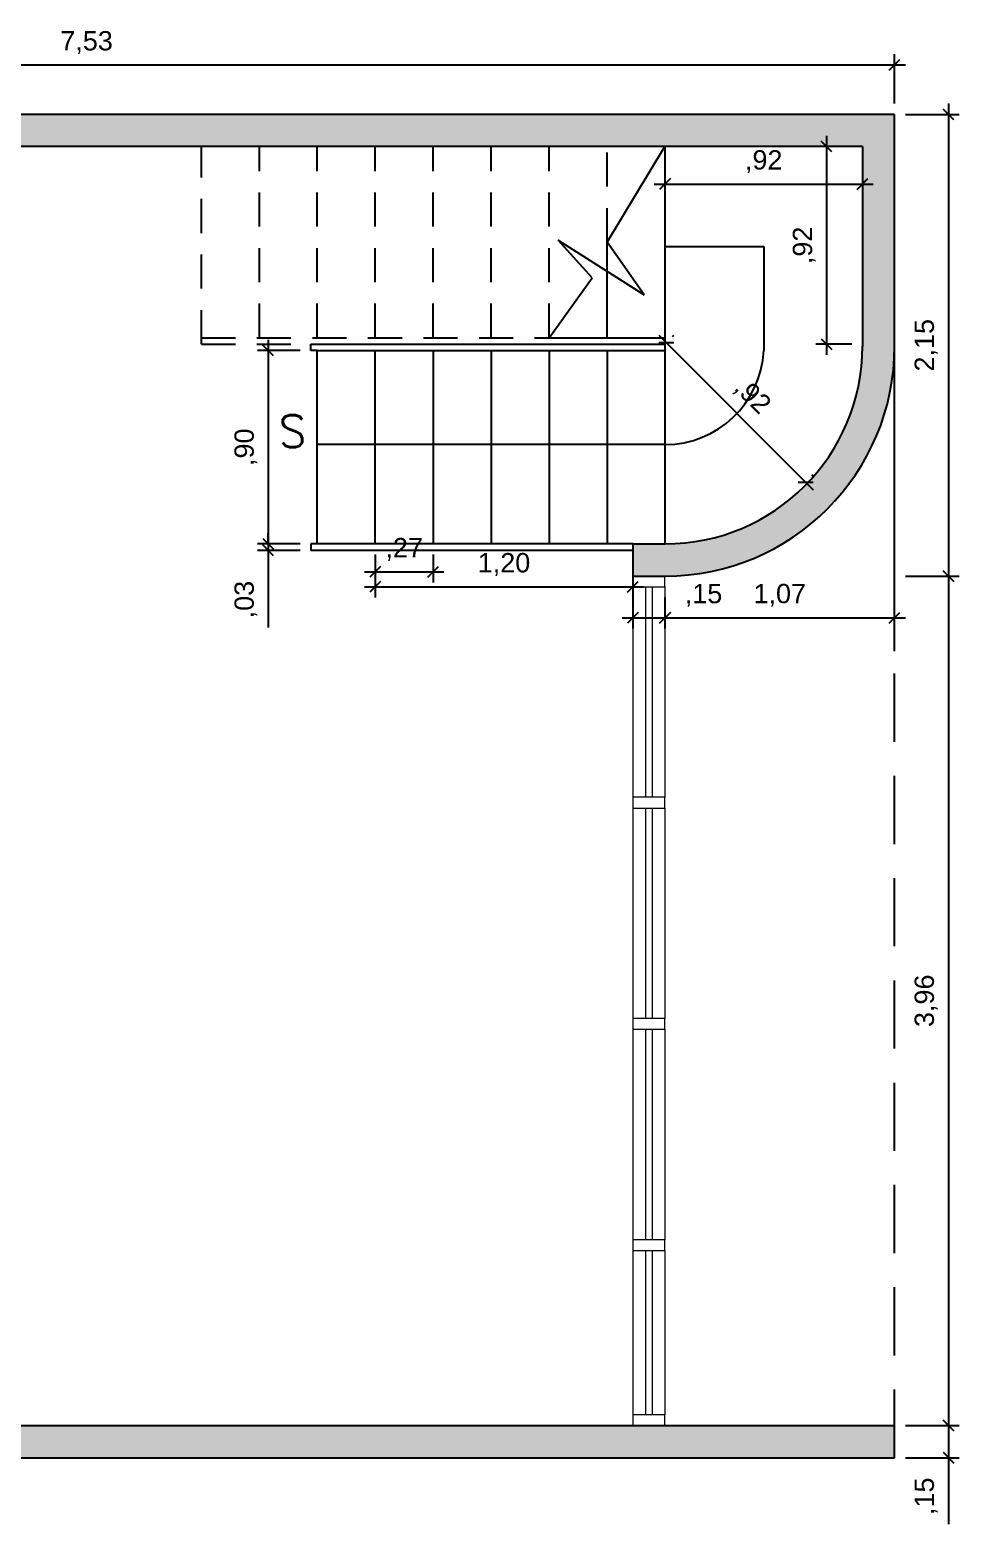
# Model space of a CAD drawing. Header units: millimetres. Extents: x 28.1 to 47.5, y 29.2 to 36.9.
# Drawn here: x 32.45 to 36.78, y 29.9 to 36.86 of the extents above; entities that cross this region are included whole.
import ezdxf

# ---------------------------------------------------------------- set-up
doc = ezdxf.new("R2010")
doc.units = ezdxf.units.MM
doc.header["$PDMODE"] = 34
doc.linetypes.add('HIDDEN', pattern=[9.525, 6.35, -3.175])
for name, color, linetype in [('ALVENARIA', 4, 'Continuous'), ('CORTE', 4, 'Continuous'), ('COTAS', 7, 'Continuous'), ('ESCADA', 1, 'Continuous'), ('PROJEÇÃO', 8, 'Continuous'), ('SIMBOLOS', 7, 'Continuous')]:
    doc.layers.add(name, color=color, linetype=linetype)
doc.layers.add('Arq-Caixilho', color=1, linetype='Continuous', lineweight=13)
doc.layers.add('Arq-Parede Baixa Osso', color=2, linetype='Continuous', lineweight=20)
doc.styles.get("Standard").update_dxf_attribs({"font": 'arial.ttf'})
doc.styles.add('Texto Padrão', font='simplex.shx', dxfattribs={"height": 0.06})
doc.dimstyles.new('Novo estilo de cotav 1_50', dxfattribs={"dimscale": 0.5, "dimtxt": 0.18, "dimasz": 0.1, "dimexe": 0.1, "dimexo": 0.1, "dimgap": 0.1, "dimtad": 1, "dimzin": 4, "dimtxsty": 'Standard', "dimblk": 'OBLIQUE', "dimcen": 0.1, "dimdle": 0.1, "dimclrd": 1, "dimclre": 1, "dimclrt": 256, "dimadec": 0, "dimazin": 0, "dimtfac": 1, "dimtmove": 0, "dimatfit": 3, "dimldrblk": 'ORIGIN2', "dimfxl": 1, "dimtfillclr": 1, "dimarcsym": 0})

# ---------------------------------------------------------------- blocks, each defined once
blk = doc.blocks.new('_Oblique')
at = {"color": 0, "linetype": 'ByBlock', "lineweight": -2}
blk.add_line((-0.5, -0.5), (0.5, 0.5), dxfattribs=at)
blk = doc.blocks.new('*D22')
at = {"layer": 'COTAS', "color": 1, "lineweight": -2, "transparency": 16777216}
for p, q in [((28.9509, 36.5128), (28.9509, 36.7431)), ((36.4809, 36.5128), (36.4809, 36.7431)), ((28.9009, 36.6931), (36.5309, 36.6931))]:
    blk.add_line(p, q, dxfattribs=at)
at = {"layer": 'Defpoints', "color": 0, "transparency": 16777216}
for p in [(36.4809, 36.6931), (28.9509, 36.4628), (36.4809, 36.4628)]:
    blk.add_point(p, dxfattribs=at)
at = {"layer": 'COTAS', "color": 1, "lineweight": -2, "transparency": 16777216, "xscale": 0.05, "yscale": 0.05, "zscale": 0.05, "rotation": 180}
blk.add_blockref('_Oblique', (28.9509, 36.6931), dxfattribs=at)
at = {"layer": 'COTAS', "color": 1, "lineweight": -2, "transparency": 16777216, "xscale": 0.05, "yscale": 0.05, "zscale": 0.05}
blk.add_blockref('_Oblique', (36.4809, 36.6931), dxfattribs=at)
at = {"layer": 'COTAS', "transparency": 16777216, "insert": (32.7159, 36.7972), "char_height": 0.09, "attachment_point": 5}
blk.add_mtext('7,53', dxfattribs=at)
blk = doc.blocks.new('_Origin2')
at = {"color": 0, "linetype": 'ByBlock', "lineweight": -2}
blk.add_line((-0.5, 0), (-1, 0), dxfattribs=at)
for radius in [0.5, 0.25]:
    blk.add_circle((0, 0), radius, dxfattribs=at)
blk = doc.blocks.new('*D37')
at = {"layer": 'COTAS', "color": 1, "lineweight": -2, "transparency": 16777216}
for p, q in [((33.7109, 35.3628), (33.5124, 35.3628)), ((33.5624, 35.4128), (33.5624, 34.4128)), ((33.7109, 34.4628), (33.5124, 34.4628))]:
    blk.add_line(p, q, dxfattribs=at)
at = {"layer": 'Defpoints', "color": 0, "transparency": 16777216}
for p in [(33.7609, 35.3628), (33.5624, 34.4628), (33.7609, 34.4628)]:
    blk.add_point(p, dxfattribs=at)
at = {"layer": 'COTAS', "color": 1, "lineweight": -2, "transparency": 16777216, "xscale": 0.05, "yscale": 0.05, "zscale": 0.05}
for p, rotation in [((33.5624, 35.3628), 90), ((33.5624, 34.4628), 270)]:
    blk.add_blockref('_Oblique', p, dxfattribs=dict(at, rotation=rotation))
at = {"layer": 'COTAS', "transparency": 16777216, "insert": (33.4583, 34.9128), "char_height": 0.09, "attachment_point": 5, "rotation": 90}
blk.add_mtext(',90', dxfattribs=at)
blk = doc.blocks.new('*D38')
at = {"layer": 'COTAS', "color": 1, "lineweight": -2, "transparency": 16777216}
for p, q in [((33.5624, 34.4628), (33.5624, 34.5128)), ((33.7109, 34.4628), (33.5124, 34.4628)), ((33.5624, 34.4628), (33.5624, 34.4328)), ((33.7109, 34.4328), (33.5124, 34.4328)), ((33.5624, 34.4328), (33.5624, 34.0742))]:
    blk.add_line(p, q, dxfattribs=at)
at = {"layer": 'Defpoints', "color": 0, "transparency": 16777216}
for p in [(33.7609, 34.4628), (33.5624, 34.4328), (33.7609, 34.4328)]:
    blk.add_point(p, dxfattribs=at)
at = {"layer": 'COTAS', "color": 1, "lineweight": -2, "transparency": 16777216, "xscale": 0.05, "yscale": 0.05, "zscale": 0.05}
for p, rotation in [((33.5624, 34.4628), 270), ((33.5624, 34.4328), 90)]:
    blk.add_blockref('_Oblique', p, dxfattribs=dict(at, rotation=rotation))
at = {"layer": 'COTAS', "transparency": 16777216, "insert": (33.4583, 34.2035), "char_height": 0.09, "attachment_point": 5, "rotation": 90}
blk.add_mtext(',03', dxfattribs=at)
blk = doc.blocks.new('*D39')
at = {"layer": 'COTAS', "color": 1, "lineweight": -2, "transparency": 16777216}
for p, q in [((34.0609, 34.4128), (34.0609, 34.2828)), ((34.3309, 34.4128), (34.3309, 34.2828)), ((34.0109, 34.3328), (34.3809, 34.3328))]:
    blk.add_line(p, q, dxfattribs=at)
at = {"layer": 'Defpoints', "color": 0, "transparency": 16777216}
for p in [(34.0609, 34.4628), (34.3309, 34.4628), (34.3309, 34.3328)]:
    blk.add_point(p, dxfattribs=at)
at = {"layer": 'COTAS', "color": 1, "lineweight": -2, "transparency": 16777216, "xscale": 0.05, "yscale": 0.05, "zscale": 0.05, "rotation": 180}
blk.add_blockref('_Oblique', (34.0609, 34.3328), dxfattribs=at)
at = {"layer": 'COTAS', "color": 1, "lineweight": -2, "transparency": 16777216, "xscale": 0.05, "yscale": 0.05, "zscale": 0.05}
blk.add_blockref('_Oblique', (34.3309, 34.3328), dxfattribs=at)
at = {"layer": 'COTAS', "transparency": 16777216, "insert": (34.1959, 34.4369), "char_height": 0.09, "attachment_point": 5}
blk.add_mtext(',27', dxfattribs=at)
blk = doc.blocks.new('*D40')
at = {"layer": 'COTAS', "color": 1, "lineweight": -2, "transparency": 16777216}
for p, q in [((34.0609, 34.4128), (34.0609, 34.2128)), ((35.2609, 34.4128), (35.2609, 34.2128)), ((34.0109, 34.2628), (35.3109, 34.2628))]:
    blk.add_line(p, q, dxfattribs=at)
at = {"layer": 'Defpoints', "color": 0, "transparency": 16777216}
for p in [(34.0609, 34.4628), (35.2609, 34.4628), (35.2609, 34.2628)]:
    blk.add_point(p, dxfattribs=at)
at = {"layer": 'COTAS', "color": 1, "lineweight": -2, "transparency": 16777216, "xscale": 0.05, "yscale": 0.05, "zscale": 0.05, "rotation": 180}
blk.add_blockref('_Oblique', (34.0609, 34.2628), dxfattribs=at)
at = {"layer": 'COTAS', "color": 1, "lineweight": -2, "transparency": 16777216, "xscale": 0.05, "yscale": 0.05, "zscale": 0.05}
blk.add_blockref('_Oblique', (35.2609, 34.2628), dxfattribs=at)
at = {"layer": 'COTAS', "transparency": 16777216, "insert": (34.6609, 34.3669), "char_height": 0.09, "attachment_point": 5}
blk.add_mtext('1,20', dxfattribs=at)
blk = doc.blocks.new('*D41')
at = {"layer": 'COTAS', "color": 1, "lineweight": -2, "transparency": 16777216}
for p, q in [((35.2609, 34.2128), (35.2609, 34.0691)), ((35.4109, 34.2128), (35.4109, 34.0691)), ((35.2109, 34.1191), (35.4109, 34.1191)), ((35.4109, 34.1191), (35.7202, 34.1191))]:
    blk.add_line(p, q, dxfattribs=at)
at = {"layer": 'Defpoints', "color": 0, "transparency": 16777216}
for p in [(35.2609, 34.2628), (35.4109, 34.2628), (35.4109, 34.1191)]:
    blk.add_point(p, dxfattribs=at)
at = {"layer": 'COTAS', "color": 1, "lineweight": -2, "transparency": 16777216, "xscale": 0.05, "yscale": 0.05, "zscale": 0.05, "rotation": 180}
blk.add_blockref('_Oblique', (35.2609, 34.1191), dxfattribs=at)
at = {"layer": 'COTAS', "color": 1, "lineweight": -2, "transparency": 16777216, "xscale": 0.05, "yscale": 0.05, "zscale": 0.05}
blk.add_blockref('_Oblique', (35.4109, 34.1191), dxfattribs=at)
at = {"layer": 'COTAS', "transparency": 16777216, "insert": (35.5906, 34.2232), "char_height": 0.09, "attachment_point": 5}
blk.add_mtext(',15', dxfattribs=at)
blk = doc.blocks.new('*D42')
at = {"layer": 'COTAS', "color": 1, "lineweight": -2, "transparency": 16777216}
blk.add_line((35.3609, 34.1191), (36.5309, 34.1191), dxfattribs=at)
at = {"layer": 'Defpoints', "color": 0, "transparency": 16777216}
for p in [(35.4109, 34.1191), (36.4809, 34.1191), (36.4809, 34.1191)]:
    blk.add_point(p, dxfattribs=at)
at = {"layer": 'COTAS', "color": 1, "lineweight": -2, "transparency": 16777216, "xscale": 0.05, "yscale": 0.05, "zscale": 0.05, "rotation": 180}
blk.add_blockref('_Oblique', (35.4109, 34.1191), dxfattribs=at)
at = {"layer": 'COTAS', "color": 1, "lineweight": -2, "transparency": 16777216, "xscale": 0.05, "yscale": 0.05, "zscale": 0.05}
blk.add_blockref('_Oblique', (36.4809, 34.1191), dxfattribs=at)
at = {"layer": 'COTAS', "transparency": 16777216, "insert": (35.9459, 34.2232), "char_height": 0.09, "attachment_point": 5}
blk.add_mtext('1,07', dxfattribs=at)
blk = doc.blocks.new('*D43')
at = {"layer": 'COTAS', "color": 1, "lineweight": -2, "transparency": 16777216}
for p, q in [((36.5309, 36.4628), (36.7816, 36.4628)), ((36.7316, 36.5128), (36.7316, 34.2628)), ((36.5309, 34.3128), (36.7816, 34.3128))]:
    blk.add_line(p, q, dxfattribs=at)
at = {"layer": 'Defpoints', "color": 0, "transparency": 16777216}
for p in [(36.4809, 36.4628), (36.4809, 34.3128), (36.7316, 34.3128)]:
    blk.add_point(p, dxfattribs=at)
at = {"layer": 'COTAS', "color": 1, "lineweight": -2, "transparency": 16777216, "xscale": 0.05, "yscale": 0.05, "zscale": 0.05}
for p, rotation in [((36.7316, 36.4628), 90), ((36.7316, 34.3128), 270)]:
    blk.add_blockref('_Oblique', p, dxfattribs=dict(at, rotation=rotation))
at = {"layer": 'COTAS', "transparency": 16777216, "insert": (36.6275, 35.3878), "char_height": 0.09, "attachment_point": 5, "rotation": 90}
blk.add_mtext('2,15', dxfattribs=at)
blk = doc.blocks.new('*D44')
at = {"layer": 'COTAS', "color": 1, "lineweight": -2, "transparency": 16777216}
for p, q in [((36.5309, 34.3128), (36.7816, 34.3128)), ((36.7316, 34.3628), (36.7316, 30.3078)), ((36.5309, 30.3578), (36.7816, 30.3578))]:
    blk.add_line(p, q, dxfattribs=at)
at = {"layer": 'Defpoints', "color": 0, "transparency": 16777216}
for p in [(36.4809, 34.3128), (36.4809, 30.3578), (36.7316, 30.3578)]:
    blk.add_point(p, dxfattribs=at)
at = {"layer": 'COTAS', "color": 1, "lineweight": -2, "transparency": 16777216, "xscale": 0.05, "yscale": 0.05, "zscale": 0.05}
for p, rotation in [((36.7316, 34.3128), 90), ((36.7316, 30.3578), 270)]:
    blk.add_blockref('_Oblique', p, dxfattribs=dict(at, rotation=rotation))
at = {"layer": 'COTAS', "transparency": 16777216, "insert": (36.6275, 32.3353), "char_height": 0.09, "attachment_point": 5, "rotation": 90}
blk.add_mtext('3,96', dxfattribs=at)
blk = doc.blocks.new('*D45')
at = {"layer": 'COTAS', "color": 1, "lineweight": -2, "transparency": 16777216}
for p, q in [((36.7316, 30.4078), (36.7316, 30.2078)), ((36.5309, 30.3578), (36.7816, 30.3578)), ((36.5309, 30.2078), (36.7816, 30.2078)), ((36.7316, 30.2078), (36.7316, 29.8985))]:
    blk.add_line(p, q, dxfattribs=at)
at = {"layer": 'Defpoints', "color": 0, "transparency": 16777216}
for p in [(36.4809, 30.3578), (36.4809, 30.2078), (36.7316, 30.2078)]:
    blk.add_point(p, dxfattribs=at)
at = {"layer": 'COTAS', "color": 1, "lineweight": -2, "transparency": 16777216, "xscale": 0.05, "yscale": 0.05, "zscale": 0.05}
for p, rotation in [((36.7316, 30.3578), 90), ((36.7316, 30.2078), 270)]:
    blk.add_blockref('_Oblique', p, dxfattribs=dict(at, rotation=rotation))
at = {"layer": 'COTAS', "transparency": 16777216, "insert": (36.6275, 30.0281), "char_height": 0.09, "attachment_point": 5, "rotation": 90}
blk.add_mtext(',15', dxfattribs=at)
blk = doc.blocks.new('*D46')
at = {"layer": 'COTAS', "color": 1, "lineweight": -2, "transparency": 16777216}
for p, q in [((35.4109, 36.2628), (35.4109, 36.0886)), ((36.3309, 36.2628), (36.3309, 36.0886)), ((35.3609, 36.1386), (36.3809, 36.1386))]:
    blk.add_line(p, q, dxfattribs=at)
at = {"layer": 'Defpoints', "color": 0, "transparency": 16777216}
for p in [(35.4109, 36.3128), (36.3309, 36.3128), (36.3309, 36.1386)]:
    blk.add_point(p, dxfattribs=at)
at = {"layer": 'COTAS', "color": 1, "lineweight": -2, "transparency": 16777216, "xscale": 0.05, "yscale": 0.05, "zscale": 0.05, "rotation": 180}
blk.add_blockref('_Oblique', (35.4109, 36.1386), dxfattribs=at)
at = {"layer": 'COTAS', "color": 1, "lineweight": -2, "transparency": 16777216, "xscale": 0.05, "yscale": 0.05, "zscale": 0.05}
blk.add_blockref('_Oblique', (36.3309, 36.1386), dxfattribs=at)
at = {"layer": 'COTAS', "transparency": 16777216, "insert": (35.8709, 36.2427), "char_height": 0.09, "attachment_point": 5}
blk.add_mtext(',92', dxfattribs=at)
blk = doc.blocks.new('*D47')
at = {"layer": 'COTAS', "color": 1, "lineweight": -2, "transparency": 16777216}
for p, q in [((36.164, 36.3628), (36.164, 35.3428)), ((36.2809, 36.3128), (36.114, 36.3128)), ((36.2809, 35.3928), (36.114, 35.3928))]:
    blk.add_line(p, q, dxfattribs=at)
at = {"layer": 'Defpoints', "color": 0, "transparency": 16777216}
for p in [(36.3309, 36.3128), (36.164, 35.3928), (36.3309, 35.3928)]:
    blk.add_point(p, dxfattribs=at)
at = {"layer": 'COTAS', "color": 1, "lineweight": -2, "transparency": 16777216, "xscale": 0.05, "yscale": 0.05, "zscale": 0.05}
for p, rotation in [((36.164, 36.3128), 90), ((36.164, 35.3928), 270)]:
    blk.add_blockref('_Oblique', p, dxfattribs=dict(at, rotation=rotation))
at = {"layer": 'COTAS', "transparency": 16777216, "insert": (36.0599, 35.8528), "char_height": 0.09, "attachment_point": 5, "rotation": 90}
blk.add_mtext(',92', dxfattribs=at)
blk = doc.blocks.new('*D48')
at = {"layer": 'COTAS', "color": 1, "lineweight": -2, "transparency": 16777216}
for p, q in [((35.3821, 35.4347), (36.1019, 34.715)), ((35.4463, 35.4282), (35.4529, 35.4347)), ((36.0953, 34.7791), (36.1019, 34.7857))]:
    blk.add_line(p, q, dxfattribs=at)
at = {"layer": 'Defpoints', "color": 0, "transparency": 16777216}
for p in [(35.4109, 35.3928), (36.0599, 34.7438), (36.0665, 34.7504)]:
    blk.add_point(p, dxfattribs=at)
at = {"layer": 'COTAS', "color": 1, "lineweight": -2, "transparency": 16777216, "xscale": 0.05, "yscale": 0.05, "zscale": 0.05}
for p, rotation in [((35.4175, 35.3994), 134.9999999999997), ((36.0665, 34.7504), 314.9999999999997)]:
    blk.add_blockref('_Oblique', p, dxfattribs=dict(at, rotation=rotation))
at = {"layer": 'COTAS', "transparency": 16777216, "insert": (35.8156, 35.1485), "char_height": 0.09, "attachment_point": 5, "rotation": 315}
blk.add_mtext(',92', dxfattribs=at)

msp = doc.modelspace()

# ---------------------------------------------------------------- hatches: boundary and pattern name
at = {"layer": 'ALVENARIA'}
h = msp.add_hatch(color=256, dxfattribs=at)
h.dxf.hatch_style = 1
h.paths.add_polyline_path([(30.2009, 34.4728), (28.9509, 34.4728), (28.9509, 34.3228), (30.2009, 34.3228)], flags=17)
h.paths.add_polyline_path([(31.9909, 36.3128), (36.3309, 36.3128), (36.3309, 35.3828, -0.414214), (35.4109, 34.4628), (35.2609, 34.4628), (35.2609, 34.3128), (35.4109, 34.3128, 0.414214), (36.4809, 35.3828), (36.4809, 36.4628), (28.9509, 36.4628), (28.9509, 35.0728), (29.1009, 35.0728), (29.1009, 36.3128), (31.8409, 36.3128), (31.8409, 34.4728), (31.1009, 34.4728), (31.1009, 34.3228), (31.9909, 34.3228)])
h.paths.add_polyline_path([(29.1009, 30.9078), (28.9509, 30.9078), (28.9509, 30.2078), (36.4809, 30.2078), (36.4809, 30.3578), (29.1009, 30.3578)])
h.paths.add_polyline_path([(29.1009, 32.5228), (28.9509, 32.5228), (28.9509, 31.7928), (29.1009, 31.7928), (29.1009, 31.8428), (29.1109, 31.8428), (30.0009, 31.8428), (30.0009, 31.9928), (29.1009, 31.9928)])

# ---------------------------------------------------------------- linework, layer by layer
at = {"color": 3, "ltscale": 0.025}
msp.add_line((35.1409, 35.4228), (35.1409, 35.8678), dxfattribs=at)
at = {"layer": 'ALVENARIA'}
for p, q in [((36.4809, 36.4628), (28.9509, 36.4628)), ((36.4809, 36.4628), (36.3309, 36.4628)), ((36.4809, 35.3828), (36.4809, 36.4628)), ((36.3309, 36.3128), (31.9909, 36.3128)), ((36.3309, 36.3128), (36.3309, 35.3928)), ((36.3309, 36.3128), (36.3309, 35.3828)), ((35.2609, 34.4628), (35.2609, 34.3128)), ((35.2609, 34.4628), (35.4109, 34.4628)), ((35.2609, 34.3128), (35.4109, 34.3128)), ((29.1009, 30.3578), (36.4809, 30.3578)), ((36.4809, 30.2078), (36.4809, 30.3578)), ((28.9509, 30.2078), (36.4809, 30.2078))]:
    msp.add_line(p, q, dxfattribs=at)
for radius in [0.92, 1.07]:
    msp.add_arc((35.4109, 35.3828), radius, 270, 0, dxfattribs=at)
at = {"layer": 'Arq-Caixilho'}
for p, q in [((35.3209, 34.2628), (35.3209, 33.2828)), ((35.3509, 34.2628), (35.3509, 33.2828)), ((35.3209, 33.2328), (35.3209, 32.2528)), ((35.3509, 33.2328), (35.3509, 32.2528)), ((35.3209, 32.2028), (35.3209, 31.2228)), ((35.3509, 32.2028), (35.3509, 31.2228)), ((35.3209, 31.1728), (35.3209, 30.4078)), ((35.3509, 31.1728), (35.3509, 30.4078))]:
    msp.add_line(p, q, dxfattribs=at)
for points in [[(35.4109, 34.3128), (35.2609, 34.3128), (35.2609, 34.2628), (35.4109, 34.2628)], [(35.4109, 33.2828), (35.2609, 33.2828), (35.2609, 33.2328), (35.4109, 33.2328)], [(35.4109, 32.2528), (35.2609, 32.2528), (35.2609, 32.2028), (35.4109, 32.2028)], [(35.4109, 31.2228), (35.2609, 31.2228), (35.2609, 31.1728), (35.4109, 31.1728)], [(35.4109, 30.4078), (35.2609, 30.4078), (35.2609, 30.3578), (35.4109, 30.3578)]]:
    msp.add_lwpolyline(points, close=True, dxfattribs=at)
at = {"layer": 'Arq-Parede Baixa Osso'}
for p, q in [((35.2609, 34.2628), (35.2609, 33.2828)), ((35.4109, 34.2628), (35.4109, 33.2828)), ((35.2609, 33.2328), (35.2609, 32.2528)), ((35.4109, 33.2328), (35.4109, 32.2528)), ((35.2609, 32.2028), (35.2609, 31.2228)), ((35.4109, 32.2028), (35.4109, 31.2228)), ((35.2609, 31.1728), (35.2609, 30.4078)), ((35.4109, 31.1728), (35.4109, 30.4078))]:
    msp.add_line(p, q, dxfattribs=at)
at = {"layer": 'CORTE'}
for p, q in [((35.1409, 35.8674), (35.4109, 36.3128)), ((35.071, 35.701), (34.9134, 35.8776)), ((34.9134, 35.8776), (35.3146, 35.6223)), ((35.3146, 35.6223), (35.1409, 35.8674)), ((34.8709, 35.4221), (35.071, 35.701))]:
    msp.add_line(p, q, dxfattribs=at)
at = {"layer": 'ESCADA', "color": 3}
for p, q in [((35.4109, 36.3128), (35.4109, 34.4628)), ((34.8709, 35.3628), (34.8709, 34.4628)), ((35.1409, 35.3628), (35.1409, 34.4628)), ((35.4109, 35.3628), (35.4109, 34.4628))]:
    msp.add_line(p, q, dxfattribs=at)
at = {"layer": 'ESCADA'}
for p, q in [((34.8709, 35.4228), (35.4109, 35.4228)), ((33.7609, 35.3628), (33.7609, 35.3928)), ((33.7609, 35.3928), (33.7909, 35.3928)), ((33.7909, 35.3628), (33.7609, 35.3628)), ((33.7909, 35.3628), (35.4109, 35.3628)), ((33.7909, 34.4628), (33.7909, 35.3628)), ((34.8709, 35.3928), (35.4109, 35.3928)), ((35.4109, 35.3878), (35.4109, 34.4628)), ((35.2609, 34.4628), (33.7609, 34.4628)), ((33.7609, 34.4628), (33.7609, 34.4328)), ((35.2609, 34.4328), (33.7609, 34.4328))]:
    msp.add_line(p, q, dxfattribs=at)
at = {"layer": 'ESCADA', "linetype": 'HIDDEN'}
msp.add_line((33.7909, 35.3928), (34.8709, 35.3928), dxfattribs=at)
at = {"layer": 'ESCADA', "color": 2}
for p, q in [((34.0609, 34.4628), (34.0609, 35.3628)), ((34.3309, 35.3628), (34.3309, 34.4628)), ((34.6009, 35.3628), (34.6009, 34.4628))]:
    msp.add_line(p, q, dxfattribs=at)
at = {"layer": 'PROJEÇÃO'}
msp.add_line((36.4809, 33.9628), (36.4809, 36.4628), dxfattribs=at)
at = {"layer": 'PROJEÇÃO', "linetype": 'HIDDEN', "ltscale": 0.025}
for p, q in [((33.2509, 35.3928), (33.2509, 36.3128)), ((33.5209, 35.4228), (33.5209, 36.3128)), ((33.7909, 35.4228), (33.7909, 36.3128)), ((34.0609, 35.4228), (34.0609, 36.3128)), ((34.3309, 35.4228), (34.3309, 36.3128)), ((34.6009, 35.4228), (34.6009, 36.3128)), ((34.8709, 35.4228), (34.8709, 36.3128)), ((35.1409, 35.8678), (35.1409, 36.3128)), ((33.2509, 35.4228), (34.8709, 35.4228)), ((33.2509, 35.3928), (34.8709, 35.3928))]:
    msp.add_line(p, q, dxfattribs=at)
at = {"layer": 'PROJEÇÃO', "linetype": 'HIDDEN', "ltscale": 0.05}
msp.add_line((36.4809, 30.2078), (36.4809, 33.9628), dxfattribs=at)
at = {"layer": 'SIMBOLOS'}
for p, q in [((35.4109, 35.8473), (35.8709, 35.8473)), ((35.8709, 35.8473), (35.8709, 35.3628)), ((35.4109, 34.9253), (33.7909, 34.9253))]:
    msp.add_line(p, q, dxfattribs=at)
msp.add_arc((35.4105, 35.3863), 0.461, 270.04711, 357.08073, dxfattribs=at)

# ---------------------------------------------------------------- texts
at = {"layer": 'SIMBOLOS', "insert": (33.6111, 35.0628), "char_height": 0.15, "attachment_point": 1, "style": 'Texto Padrão'}
msp.add_mtext_dynamic_manual_height_columns('S', width=5.728977, gutter_width=12.5, heights=[0], dxfattribs=at)

# ---------------------------------------------------------------- dimensions: what is measured, and where the dimension line sits
at = {"layer": 'COTAS', "color": 3}
dim = msp.add_linear_dim(base=(36.4809, 36.6931), p1=(28.9509, 36.4628), p2=(36.4809, 36.4628), dimstyle='Novo estilo de cotav 1_50', dxfattribs=at)
dim.commit()
dim.dimension.update_dxf_attribs({"geometry": '*D22', "text_midpoint": (32.7159, 36.7972)})
at = {"layer": 'COTAS'}
for base, p1, p2, picture, middle in [((36.7316, 34.3128), (36.4809, 36.4628), (36.4809, 34.3128), '*D43', (36.6275, 35.3878)), ((36.164, 35.3928), (36.3309, 36.3128), (36.3309, 35.3928), '*D47', (36.0599, 35.8528)), ((33.5624, 34.4628), (33.7609, 35.3628), (33.7609, 34.4628), '*D37', (33.4583, 34.9128)), ((33.5624, 34.4328), (33.7609, 34.4628), (33.7609, 34.4328), '*D38', (33.4583, 34.2035)), ((36.7315511704, 30.357798726), (36.4809054221, 34.312798726), (36.4809054221, 30.357798726), '*D44', (36.6274652222, 32.335298726)), ((36.7316, 30.2078), (36.4809, 30.3578), (36.4809, 30.2078), '*D45', (36.6275, 30.0281))]:
    dim = msp.add_linear_dim(base=base, p1=p1, p2=p2, angle=90, dimstyle='Novo estilo de cotav 1_50', dxfattribs=at)
    dim.commit()
    dim.dimension.update_dxf_attribs({"geometry": picture, "text_midpoint": middle})
for base, p1, p2, picture, middle in [((36.3309, 36.1386), (35.4109, 36.3128), (36.3309, 36.3128), '*D46', (35.8709, 36.2427)), ((34.3309, 34.3328), (34.0609, 34.4628), (34.3309, 34.4628), '*D39', (34.1959, 34.4369)), ((35.2609, 34.2628), (34.0609, 34.4628), (35.2609, 34.4628), '*D40', (34.6609, 34.3669)), ((35.4109, 34.1191), (35.2609, 34.2628), (35.4109, 34.2628), '*D41', (35.5906, 34.2232)), ((36.4809, 34.1191), (35.4109, 34.1191), (36.4809, 34.1191), '*D42', (35.9459, 34.2232))]:
    dim = msp.add_linear_dim(base=base, p1=p1, p2=p2, dimstyle='Novo estilo de cotav 1_50', dxfattribs=at)
    dim.commit()
    dim.dimension.update_dxf_attribs({"geometry": picture, "text_midpoint": middle})
dim = msp.add_aligned_dim(p1=(35.4109, 35.3928), p2=(36.0599, 34.7438), distance=0.0093, dimstyle='Novo estilo de cotav 1_50', dxfattribs=at)
dim.commit()
dim.dimension.update_dxf_attribs({"geometry": '*D48', "text_midpoint": (35.8156, 35.1485)})

doc.saveas('drawing.dxf')
